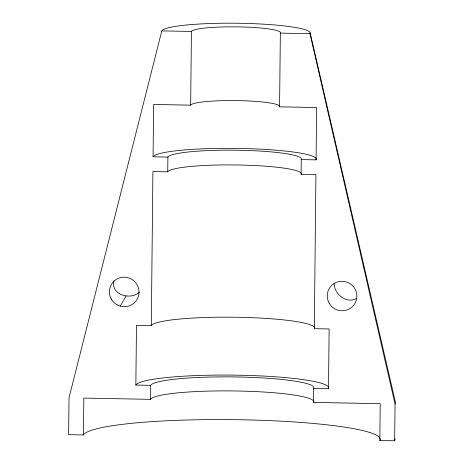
<?xml version="1.0" encoding="UTF-8"?>
<svg xmlns="http://www.w3.org/2000/svg" width="464" height="464" viewBox="0 0 464 464"><rect width="100%" height="100%" fill="white"/><g stroke="black" fill="none" stroke-linecap="round" stroke-linejoin="round"><path stroke-width="0.7" d="M394.655 440.8L395.038 403.941L309.987 33.669A74.281 9.054 0.6 0 0 241.036 23.299A74.281 9.054 0.6 0 0 161.797 30.885L69.02 397.816L68.637 434.675L83.456 434.954L83.839 398.095L150.527 399.347A81.705 9.959 0.6 0 1 237.69 391.001A81.705 9.959 0.6 0 1 313.536 402.41L380.219 403.663L379.836 440.522L394.655 440.8A163.409 19.917 0.6 0 0 394.98 438.851M151.299 325.629L152.911 171.552L167.73 171.831A66.851 8.149 0.6 0 1 239.047 165.004A66.851 8.149 0.6 0 1 301.101 174.336L315.92 174.615L314.308 328.686L329.127 328.964L328.5 388.681L313.681 388.403A81.705 9.959 0.6 0 0 237.841 376.994A81.705 9.959 0.6 0 0 150.672 385.34L135.853 385.062L136.48 325.351L151.299 325.629A81.705 9.959 0.6 0 1 234.459 317.219A81.705 9.959 0.6 0 1 314.47 327.712M150.527 399.347L150.672 385.34M153.068 156.809L153.613 104.464L190.663 105.16A44.567 5.429 0.6 0 1 238.206 100.613A44.567 5.429 0.6 0 1 279.577 106.83L316.622 107.526L316.077 159.871L301.258 159.593A66.851 8.149 0.6 0 0 239.204 150.261A66.851 8.149 0.6 0 0 167.887 157.087L153.068 156.809L154.013 155.846A81.705 9.959 0.6 0 1 240.23 148.463A81.705 9.959 0.6 0 1 316.239 158.897L316.077 159.871M167.73 171.831L167.887 157.087M190.663 105.16L191.435 31.442A44.567 5.429 0.6 0 1 238.977 26.889A44.567 5.429 0.6 0 1 280.349 33.112L309.987 33.669M279.577 106.83L280.349 33.112M301.101 174.336L301.258 159.593M313.536 402.41L313.681 388.403M113.976 280.842C110.397 294.808 130.581 300.504 139.345 292.239M120.246 306.107L126.069 295.951M356.857 298.242C347.171 304.425 334.051 294.327 334.173 283.672M161.797 30.885L191.435 31.442M310.132 32.782L395.363 401.986A163.409 19.917 0.6 0 1 395.038 403.941M135.853 385.062A96.564 11.768 0.6 0 1 238.867 375.202A96.564 11.768 0.6 0 1 328.5 388.681M83.456 434.954A148.555 18.102 0.6 0 1 241.935 419.781A148.555 18.102 0.6 0 1 379.836 440.522M111.319 299.071A14.854 14.709 29.8 0 0 136.984 299.553A14.854 14.709 29.8 0 0 124.387 277.194A14.854 14.709 29.8 0 0 111.319 299.071M329.162 303.16A14.854 14.709 29.8 0 0 354.827 303.642A14.854 14.709 29.8 0 0 342.223 281.288A14.854 14.709 29.8 0 0 329.162 303.16"/></g></svg>
